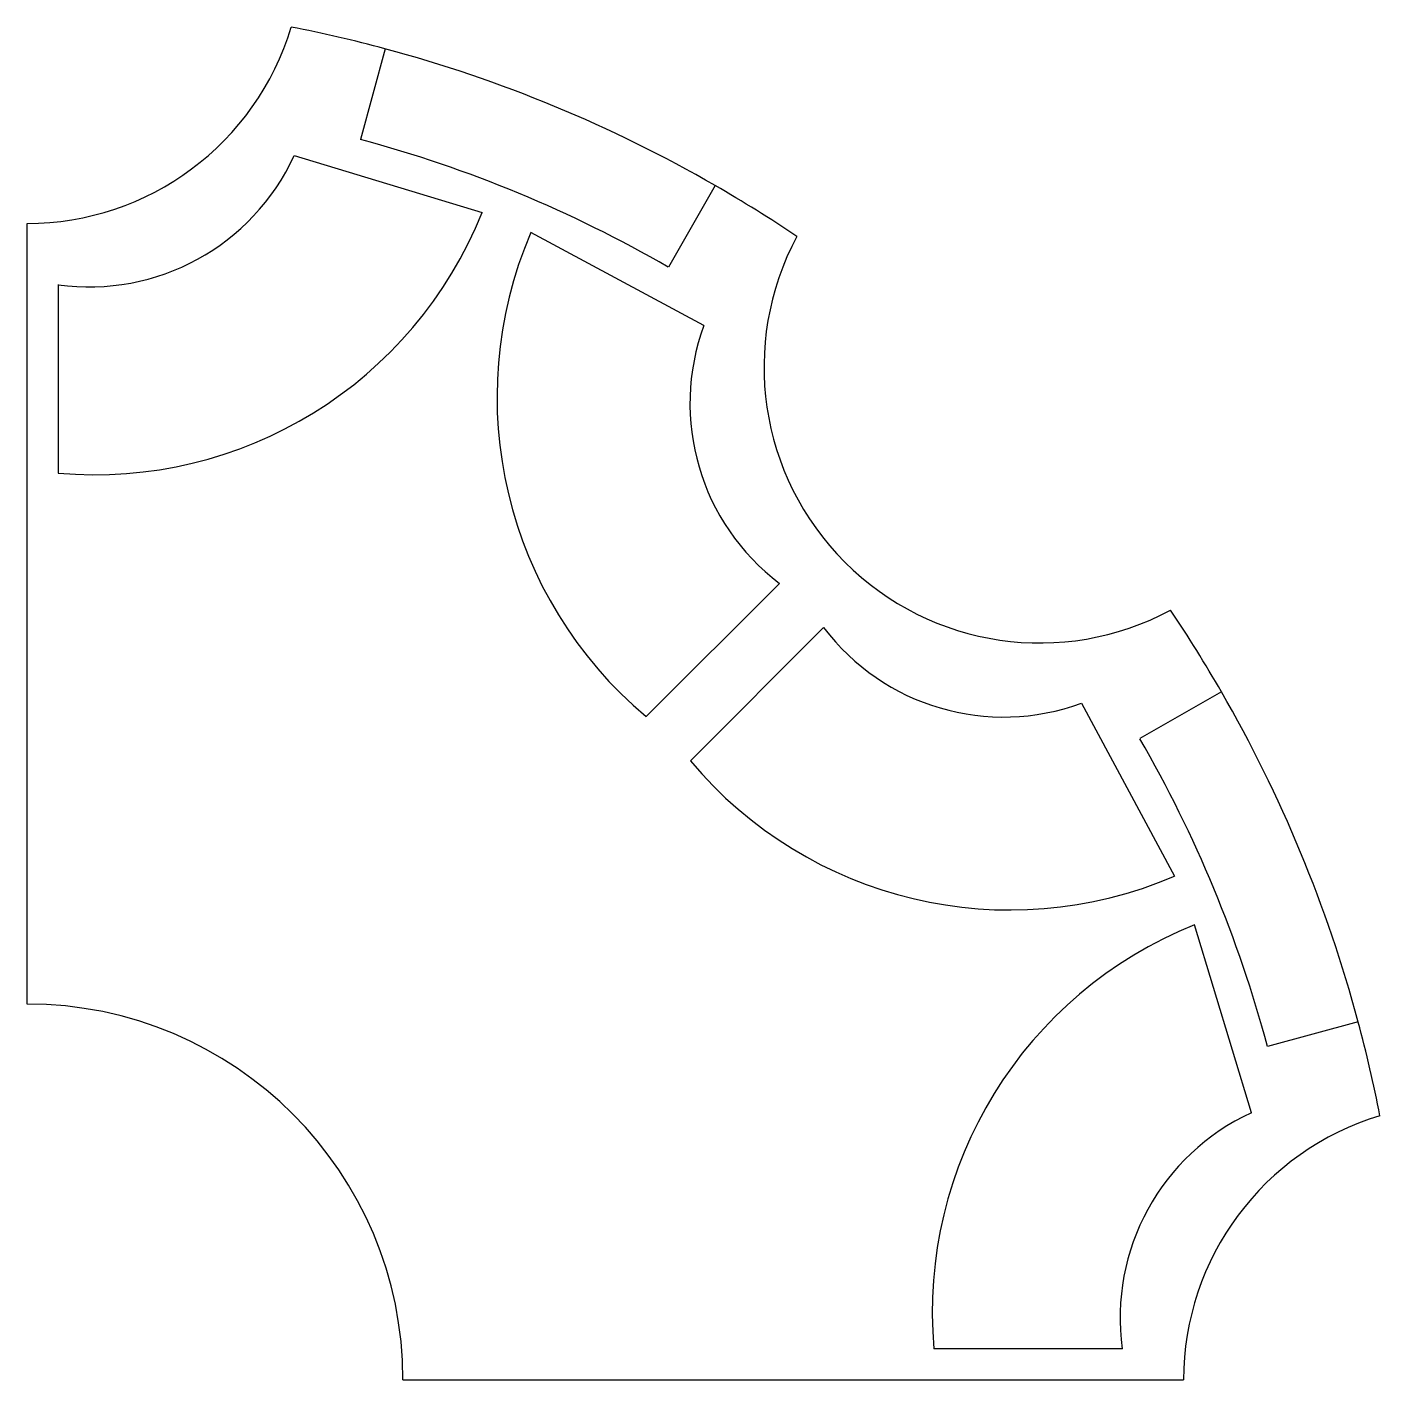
# Model space of a CAD drawing. Extents: x 0 to 21.6, y 0 to 21.6.
import ezdxf

# ---------------------------------------------------------------- set-up
doc = ezdxf.new("R2010")
doc.units = 0
doc.layers.add('default', color=7, linetype='CONTINUOUS')

msp = doc.modelspace()

# ---------------------------------------------------------------- linework, layer by layer
at = {"layer": 'default'}
for p, q in [((5.713, 21.245), (5.323, 19.797)), ((4.263, 19.54), (7.263, 18.635)), ((10.983, 19.062), (10.235, 17.762)), ((0, 6), (0, 18.458)), ((10.803, 16.831), (8.041, 18.312)), ((0.498, 17.481), (0.499, 14.473)), ((12.009, 12.713), (9.881, 10.587)), ((12.713, 12.009), (10.587, 9.881)), ((16.831, 10.803), (18.312, 8.041)), ((19.062, 10.983), (17.762, 10.235)), ((19.54, 4.263), (18.635, 7.263)), ((21.245, 5.713), (19.797, 5.323)), ((17.481, 0.498), (14.473, 0.499)), ((6, 0), (18.458, 0))]:
    msp.add_line(p, q, dxfattribs=at)
for centre, radius, start, end in [((0, 22.861), 4.403, 269.995, 343.255), ((0, 0), 22, 74.95, 78.95), ((0, 0), 22, 60.05, 74.95), ((0, 0), 20.5, 60.05, 74.95), ((0.995, 21.043), 3.597, 262.0636, 335.3036), ((0, 0), 22, 56.05, 60.05), ((1.081, 21.104), 6.657, 264.9844, 338.2244), ((14.158, 15.687), 6.657, 156.7756, 230.0156), ((16.165, 16.165), 4.403, 151.75, 298.25), ((14.177, 15.583), 3.597, 159.6964, 232.9364), ((0, 0), 22, 29.95, 33.95), ((15.583, 14.177), 3.597, 217.0636, 290.3036), ((0, 0), 22, 15.05, 29.95), ((0, 0), 20.5, 15.05, 29.95), ((15.687, 14.158), 6.657, 219.9844, 293.2244), ((21.104, 1.081), 6.657, 111.7756, 185.0156), ((0, 0), 6, 0, 90), ((0, 0), 22, 11.05, 15.05), ((21.043, 0.995), 3.597, 114.6964, 187.9364), ((22.862, 0), 4.404, 106.755, 179.995)]:
    msp.add_arc(centre, radius, start, end, dxfattribs=at)

doc.saveas('drawing.dxf')
